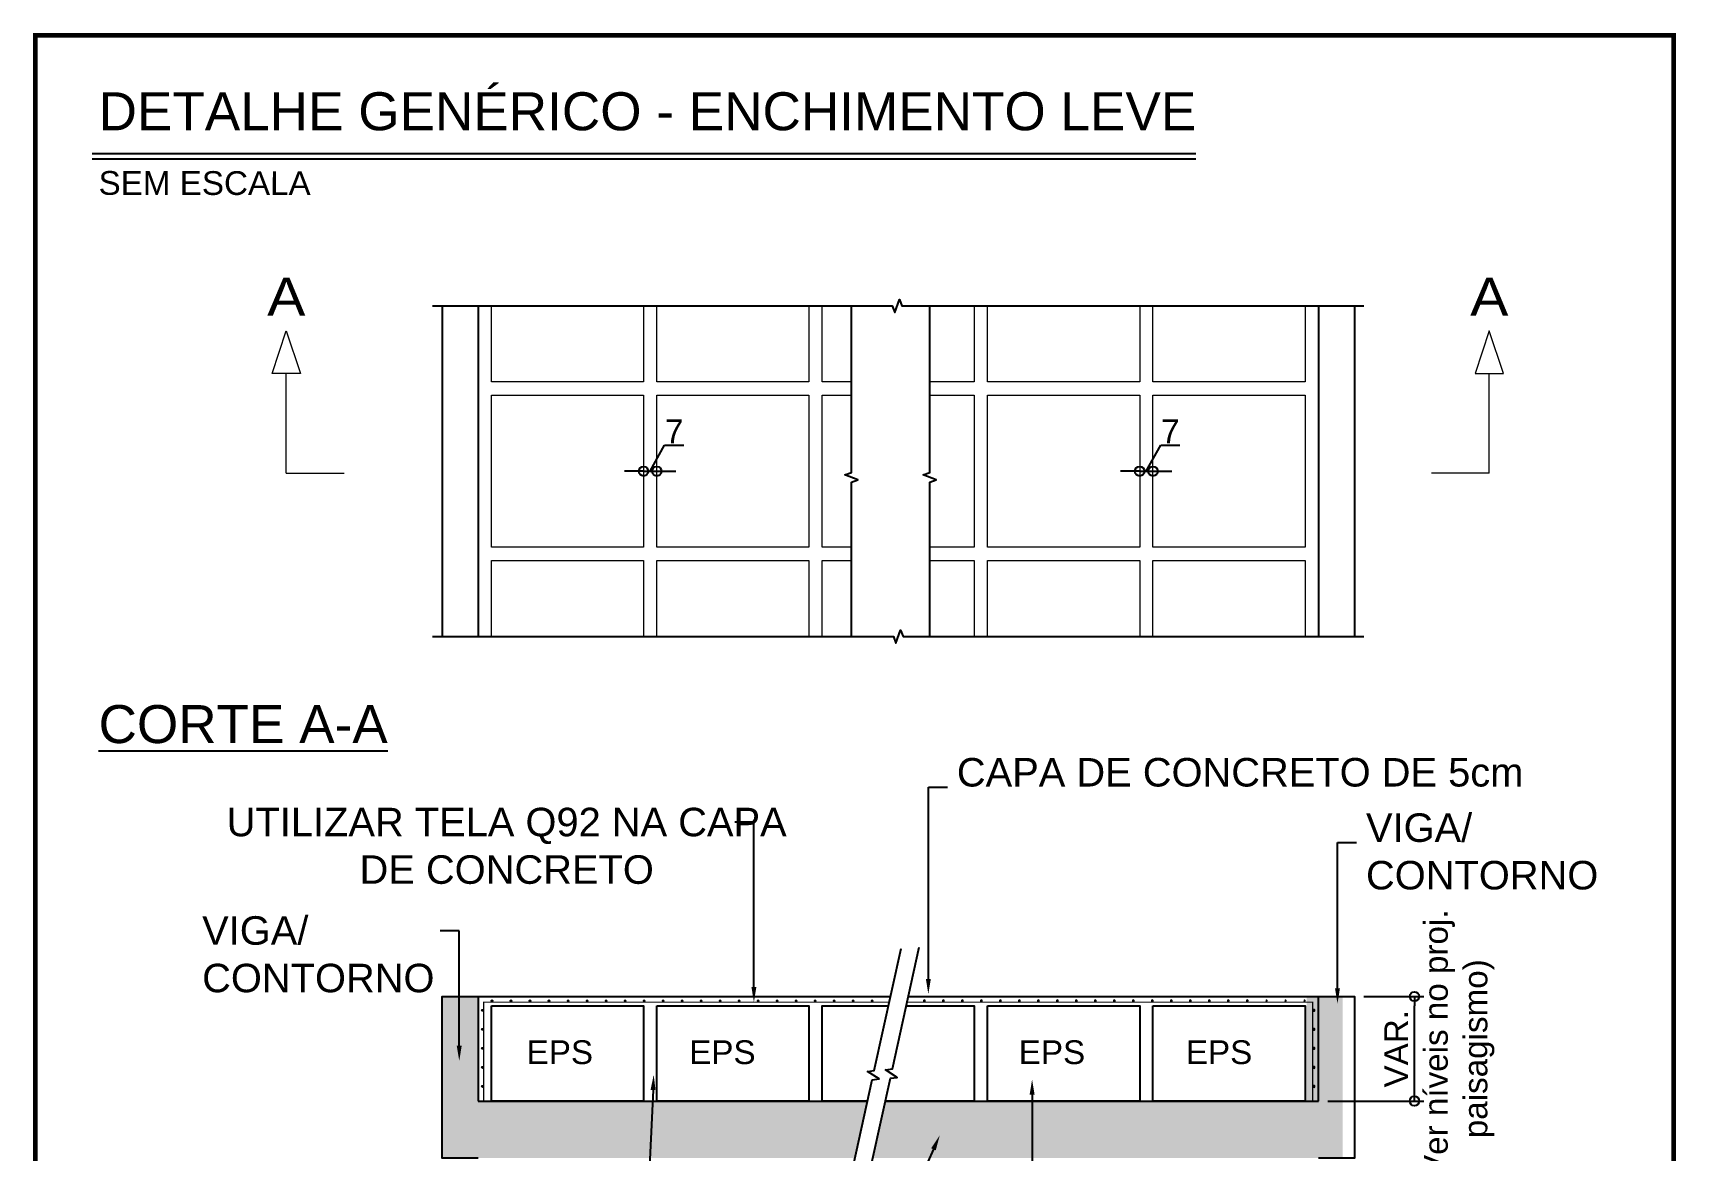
# Model space of a CAD drawing. Header units: millimetres. Extents: x -967 to 563, y -1588 to 506.
# Drawn here: x 109.37 to 120.6, y -257.58 to -249.93 of the extents above; entities that cross this region are included whole.
import ezdxf
from ezdxf import colors
from ezdxf.entities.mleader import LeaderData, LeaderLine
from ezdxf.enums import TextEntityAlignment as Align
from ezdxf.math import Vec2, Vec3

# ---------------------------------------------------------------- set-up
doc = ezdxf.new("R2010")
doc.units = ezdxf.units.MM
doc.linetypes.add('CONTINU', pattern=[0])
doc.layers.add('232', color=12, linetype='Continuous')
doc.layers.add('TEXTO_ESCALA_DETALHE', color=7, linetype='Continuous')
for name, color, linetype, lineweight in [('LJ_NERV_RETI', 7, 'Continuous', 9), ('OT_SEC_LAJE', 7, 'Continuous', 20), ('SECAO_COTAS', 3, 'Continuous', 0)]:
    doc.layers.add(name, color=color, linetype=linetype, lineweight=lineweight)
doc.styles.add('2.5mm', font='arial.ttf', dxfattribs={"height": 0.125})
doc.styles.add('ARIAL', font='arial.ttf')
doc.styles.add('CYPETXT', font='arial.ttf', dxfattribs={"height": 0.2})
doc.styles.get("Standard").update_dxf_attribs({"font": 'arial.ttf'})
doc.dimstyles.new('AVILLA 1-50', dxfattribs={"dimtxt": 0.125, "dimasz": 0.05, "dimexe": 0.05, "dimexo": 0.05, "dimgap": 0.01, "dimtad": 3, "dimdec": 1, "dimlfac": 100, "dimzin": 9, "dimdsep": 46, "dimtxsty": 'ARIAL', "dimblk": 'ORIGIN', "dimcen": 1.5, "dimclrd": 10, "dimclre": 10, "dimclrt": 7, "dimadec": 0, "dimazin": 0, "dimtfac": 1, "dimtdec": 1, "dimtmove": 0, "dimatfit": 1, "dimfxl": 1, "dimarcsym": 0})

# ---------------------------------------------------------------- blocks, each defined once
blk = doc.blocks.new('ARM')
h = blk.add_hatch(color=4)
h.dxf.hatch_style = 1
h.paths.add_polyline_path([(0.0436999999999444, 0.0096377360873845, -1), (0.0436999999999444, 0.0033377360873743, -1)])
h = blk.add_hatch(color=4)
h.dxf.hatch_style = 1
h.paths.add_polyline_path([(0.1436999999999386, 0.0096377360873845, -1), (0.1436999999999386, 0.0033377360873743, -1)])
h = blk.add_hatch(color=4)
h.dxf.hatch_style = 1
h.paths.add_polyline_path([(0.243699999999933, 0.0096377360873845, -1), (0.243699999999933, 0.0033377360873743, -1)])
h = blk.add_hatch(color=4)
h.dxf.hatch_style = 1
h.paths.add_polyline_path([(0.3436999999999273, 0.0096377360873845, -1), (0.3436999999999273, 0.0033377360873743, -1)])
h = blk.add_hatch(color=4)
h.dxf.hatch_style = 1
h.paths.add_polyline_path([(0.4436999999999216, 0.0096377360873845, -1), (0.4436999999999216, 0.0033377360873743, -1)])
h = blk.add_hatch(color=4)
h.dxf.hatch_style = 1
h.paths.add_polyline_path([(0.543699999999916, 0.0096377360873845, -1), (0.543699999999916, 0.0033377360873743, -1)])
h = blk.add_hatch(color=4)
h.dxf.hatch_style = 1
h.paths.add_polyline_path([(0.6436999999999103, 0.0096377360873845, -1), (0.6436999999999103, 0.0033377360873743, -1)])
h = blk.add_hatch(color=4)
h.dxf.hatch_style = 1
h.paths.add_polyline_path([(0.7436999999999045, 0.0096377360873845, -1), (0.7436999999999045, 0.0033377360873743, -1)])
h = blk.add_hatch(color=4)
h.dxf.hatch_style = 1
h.paths.add_polyline_path([(0.8436999999998988, 0.0096377360873845, -1), (0.8436999999998988, 0.0033377360873743, -1)])
h = blk.add_hatch(color=4)
h.dxf.hatch_style = 1
h.paths.add_polyline_path([(0.9436999999998931, 0.0096377360873845, -1), (0.9436999999998931, 0.0033377360873743, -1)])
h = blk.add_hatch(color=4)
h.dxf.hatch_style = 1
h.paths.add_polyline_path([(1.043699999999887, 0.0096377360873845, -1), (1.043699999999887, 0.0033377360873743, -1)])
h = blk.add_hatch(color=4)
h.dxf.hatch_style = 1
h.paths.add_polyline_path([(1.143699999999881, 0.0096377360873845, -1), (1.143699999999881, 0.0033377360873743, -1)])
h = blk.add_hatch(color=4)
h.dxf.hatch_style = 1
h.paths.add_polyline_path([(1.243699999999876, 0.0096377360873845, -1), (1.243699999999876, 0.0033377360873743, -1)])
h = blk.add_hatch(color=4)
h.dxf.hatch_style = 1
h.paths.add_polyline_path([(1.34369999999987, 0.0096377360873845, -1), (1.34369999999987, 0.0033377360873743, -1)])
h = blk.add_hatch(color=4)
h.dxf.hatch_style = 1
h.paths.add_polyline_path([(1.443699999999864, 0.0096377360873845, -1), (1.443699999999864, 0.0033377360873743, -1)])
h = blk.add_hatch(color=4)
h.dxf.hatch_style = 1
h.paths.add_polyline_path([(1.543699999999859, 0.0096377360873845, -1), (1.543699999999859, 0.0033377360873743, -1)])
h = blk.add_hatch(color=4)
h.dxf.hatch_style = 1
h.paths.add_polyline_path([(1.643699999999853, 0.0096377360873845, -1), (1.643699999999853, 0.0033377360873743, -1)])
h = blk.add_hatch(color=4)
h.dxf.hatch_style = 1
h.paths.add_polyline_path([(1.743699999999847, 0.0096377360873845, -1), (1.743699999999847, 0.0033377360873743, -1)])
h = blk.add_hatch(color=4)
h.dxf.hatch_style = 1
h.paths.add_polyline_path([(1.843699999999842, 0.0096377360873845, -1), (1.843699999999842, 0.0033377360873743, -1)])
h = blk.add_hatch(color=4)
h.dxf.hatch_style = 1
h.paths.add_polyline_path([(1.943699999999836, 0.0096377360873845, -1), (1.943699999999836, 0.0033377360873743, -1)])
h = blk.add_hatch(color=4)
h.dxf.hatch_style = 1
h.paths.add_polyline_path([(2.04369999999983, 0.0096377360873845, -1), (2.04369999999983, 0.0033377360873743, -1)])
h = blk.add_hatch(color=4)
h.dxf.hatch_style = 1
h.paths.add_polyline_path([(-0.0094500000000437, -0.0435122639126249, 1), (-0.0031500000000335, -0.0435122639126249, 1)])
h = blk.add_hatch(color=4)
h.dxf.hatch_style = 1
h.paths.add_polyline_path([(-0.0094500000000437, -0.1435122639126263, 1), (-0.0031500000000335, -0.1435122639126263, 1)])
h = blk.add_hatch(color=4)
h.dxf.hatch_style = 1
h.paths.add_polyline_path([(-0.0094500000000437, -0.2435122639126277, 1), (-0.0031500000000335, -0.2435122639126277, 1)])
h = blk.add_hatch(color=4)
h.dxf.hatch_style = 1
h.paths.add_polyline_path([(-0.0094500000000437, -0.3435122639126291, 1), (-0.0031500000000335, -0.3435122639126291, 1)])
h = blk.add_hatch(color=4)
h.dxf.hatch_style = 1
h.paths.add_polyline_path([(-0.0094500000000437, -0.4435122639126306, 1), (-0.0031500000000335, -0.4435122639126306, 1)])
at = {"color": 4, "const_width": 0.0063}
blk.add_lwpolyline([(0, -0.5203622639126237), (0, 0), (2.133301141922288, 0)], dxfattribs=at)
at = {"linetype": 'CONTINU', "ltscale": 0.05}
for centre in [(0.0436999999999444, 0.0064877360873794), (0.1436999999999386, 0.0064877360873794), (0.243699999999933, 0.0064877360873794), (0.3436999999999273, 0.0064877360873794), (0.4436999999999216, 0.0064877360873794), (0.543699999999916, 0.0064877360873794), (0.6436999999999103, 0.0064877360873794), (0.7436999999999045, 0.0064877360873794), (0.8436999999998988, 0.0064877360873794), (0.9436999999998931, 0.0064877360873794), (1.043699999999887, 0.0064877360873794), (1.143699999999881, 0.0064877360873794), (1.243699999999876, 0.0064877360873794), (1.34369999999987, 0.0064877360873794), (1.443699999999864, 0.0064877360873794), (1.543699999999859, 0.0064877360873794), (1.643699999999853, 0.0064877360873794), (1.743699999999847, 0.0064877360873794), (1.843699999999842, 0.0064877360873794), (1.943699999999836, 0.0064877360873794), (2.04369999999983, 0.0064877360873794), (-0.0063000000000386, -0.0435122639126249), (-0.0063000000000386, -0.1435122639126263), (-0.0063000000000386, -0.2435122639126277), (-0.0063000000000386, -0.3435122639126291), (-0.0063000000000386, -0.4435122639126306)]:
    blk.add_circle(centre, 0.00315, dxfattribs=at)
blk = doc.blocks.new('_Origin')
at = {"color": 0, "linetype": 'ByBlock', "lineweight": -2}
blk.add_line((0, 0), (-1, 0), dxfattribs=at)
blk.add_circle((0, 0), 0.5, dxfattribs=at)
blk = doc.blocks.new('*D28')
at = {"layer": 'Defpoints', "color": 0, "linetype": 'CONTINU', "ltscale": 0.05, "transparency": 16777216}
for p in [(6.940023510739937, 3.682579137326426), (7.255543447858517, 3.682579137326426), (6.750023510739939, 3.132579137326425)]:
    blk.add_point(p, dxfattribs=at)
at = {"layer": 'SECAO_COTAS', "color": 10, "linetype": 'CONTINU', "lineweight": -2, "ltscale": 0.05, "transparency": 16777216}
for p, q in [((6.990023510739937, 3.682579137326426), (7.305543447858517, 3.682579137326426)), ((6.800023510739939, 3.132579137326425), (7.305543447858517, 3.132579137326426))]:
    blk.add_line(p, q, dxfattribs=at)
at = {"layer": 'SECAO_COTAS', "color": 10, "linetype": 'Continuous', "lineweight": -2, "ltscale": 0.05, "transparency": 16777216}
blk.add_line((7.255543447858517, 3.182579137326425), (7.255543447858517, 3.632579137326426), dxfattribs=at)
at = {"layer": 'SECAO_COTAS', "color": 10, "linetype": 'CONTINU', "lineweight": -2, "ltscale": 0.05, "transparency": 16777216, "xscale": 0.05, "yscale": 0.05, "zscale": 0.05}
for p, rotation in [((7.255543447858517, 3.682579137326426), 90), ((7.255543447858517, 3.132579137326426), 270)]:
    blk.add_blockref('_Origin', p, dxfattribs=dict(at, rotation=rotation))
at = {"layer": 'SECAO_COTAS', "color": 7, "linetype": 'CONTINU', "ltscale": 0.05, "transparency": 16777216, "insert": (7.386929011130604, 3.407579137326422), "char_height": 0.125, "width": 1.768085003182932, "attachment_point": 5, "rotation": 90, "style": 'ARIAL'}
blk.add_mtext('VAR. \\P(Ver níveis no proj. paisagismo)', dxfattribs=at)
blk = doc.blocks.new('*D31')
at = {"color": 10, "linetype": 'Continuous', "lineweight": -2, "ltscale": 0.05, "transparency": 16777216}
for p, q in [((3.235023510739921, 6.445418987258538), (3.310871728578993, 6.582942858890586)), ((3.310871728578993, 6.582942858890586), (3.41178919106194, 6.582942858890586)), ((3.150023510739925, 6.445418987258538), (3.100023510739924, 6.445418987258538)), ((3.200023510739924, 6.445418987258538), (3.270023510739918, 6.445418987258538)), ((3.200023510739924, 6.445418987258538), (3.270023510739918, 6.445418987258538)), ((3.320023510739917, 6.445418987258538), (3.370023510739918, 6.445418987258538))]:
    blk.add_line(p, q, dxfattribs=at)
at = {"layer": 'Defpoints', "color": 0, "linetype": 'CONTINU', "ltscale": 0.05, "transparency": 16777216}
for p in [(3.200023510739924, 6.445418987258538), (3.270023510739918, 6.445418987258538), (3.270023510739918, 6.445418987258538)]:
    blk.add_point(p, dxfattribs=at)
at = {"color": 10, "linetype": 'CONTINU', "lineweight": -2, "ltscale": 0.05, "transparency": 16777216, "xscale": 0.05, "yscale": 0.05, "zscale": 0.05}
blk.add_blockref('_Origin', (3.200023510739924, 6.445418987258538), dxfattribs=at)
at = {"color": 10, "linetype": 'CONTINU', "lineweight": -2, "ltscale": 0.05, "transparency": 16777216, "xscale": 0.05, "yscale": 0.05, "zscale": 0.05, "rotation": 180}
blk.add_blockref('_Origin', (3.270023510739918, 6.445418987258538), dxfattribs=at)
at = {"color": 7, "linetype": 'CONTINU', "ltscale": 0.05, "transparency": 16777216, "insert": (3.361330459820466, 6.655442858890586), "char_height": 0.125, "attachment_point": 5, "style": 'ARIAL'}
blk.add_mtext('7', dxfattribs=at)
blk = doc.blocks.new('*D36')
at = {"color": 10, "linetype": 'Continuous', "lineweight": -2, "ltscale": 0.05, "transparency": 16777216}
for p, q in [((5.845023510739935, 6.445418987258538), (5.920871728579006, 6.582942858890586)), ((5.920871728579006, 6.582942858890586), (6.021789191061953, 6.582942858890586)), ((5.760023510739938, 6.445418987258538), (5.710023510739938, 6.445418987258538)), ((5.810023510739938, 6.445418987258538), (5.880023510739931, 6.445418987258538)), ((5.810023510739938, 6.445418987258538), (5.880023510739931, 6.445418987258538)), ((5.930023510739931, 6.445418987258538), (5.980023510739931, 6.445418987258538))]:
    blk.add_line(p, q, dxfattribs=at)
at = {"layer": 'Defpoints', "color": 0, "linetype": 'CONTINU', "ltscale": 0.05, "transparency": 16777216}
for p in [(5.810023510739938, 6.445418987258538), (5.880023510739931, 6.445418987258538), (5.880023510739931, 6.445418987258538)]:
    blk.add_point(p, dxfattribs=at)
at = {"color": 10, "linetype": 'CONTINU', "lineweight": -2, "ltscale": 0.05, "transparency": 16777216, "xscale": 0.05, "yscale": 0.05, "zscale": 0.05}
blk.add_blockref('_Origin', (5.810023510739938, 6.445418987258538), dxfattribs=at)
at = {"color": 10, "linetype": 'CONTINU', "lineweight": -2, "ltscale": 0.05, "transparency": 16777216, "xscale": 0.05, "yscale": 0.05, "zscale": 0.05, "rotation": 180}
blk.add_blockref('_Origin', (5.880023510739931, 6.445418987258538), dxfattribs=at)
at = {"color": 7, "linetype": 'CONTINU', "ltscale": 0.05, "transparency": 16777216, "insert": (5.97133045982048, 6.655442858890586), "char_height": 0.125, "attachment_point": 5, "style": 'ARIAL'}
blk.add_mtext('7', dxfattribs=at)
blk = doc.blocks.new('DETALHE GENÉRICO - ENCHIMENTO LEVE')
at = {"linetype": 'CONTINU', "ltscale": 0.05}
h = blk.add_hatch(dxfattribs=at)
h.set_pattern_fill('AR-CONC', color=9, scale=0.001)
h.set_pattern_definition([(50, (-128.8929440873197, 21.58383878055287), (0.182184668996004, -0.0159390855389031), [0.01905, -0.20955]), (355, (-128.8929440873197, 21.58383878055287), (-0.0352434214249694, 0.1910568452390351), [0.01524, -0.16764058417]), (100.4514446999999, (-128.8777620803197, 21.58251052705287), (0.1469412470903533, 0.1751177519121951), [0.0161900088, -0.1780902445999999]), (46.1842, (-128.8929440873197, 21.63463878055287), (0.2710790408921299, -0.0420423279327272), [0.028575, -0.314325]), (96.6355576099999, (-128.8703541873196, 21.63113528055287), (0.237404134051503, 0.2474261245977215), [0.02428502314, -0.26713560816]), (351.18415117, (-128.8929440873197, 21.63463878055287), (0.237404134064977, 0.2474261245855327), [0.02285996707, -0.25145973192]), (21, (-128.8675440873197, 21.62193878055287), (0.1516143912691325, -0.1022651981870876), [0.01905, -0.20955]), (326, (-128.8675440873197, 21.62193878055287), (0.0618020283476471, 0.1841879661223193), [0.01524, -0.16764]), (71.45144499999999, (-128.8549095547196, 21.61341668065287), (0.2134164192787161, 0.0819227688859053), [0.0161900088, -0.1780899376]), (37.5, (-128.8929440873197, 21.58383878055287), (0.0030886032505918, 0.0845550388731531), [0, -0.165608, 0, -0.17018, 0, -0.168275]), (7.499999999999999, (-128.8929440873197, 21.58383878055287), (0.0668196625103058, 0.1001805748181195), [0, -0.097028, 0, -0.161798, 0, -0.064135]), (327.5, (-128.9495860873197, 21.58383878055287), (0.1355905951668714, -0.0057287439926734), [0, -0.0635, 0, -0.19812, 0, -0.26289]), (317.5, (-128.9749860873196, 21.58383878055287), (0.148129181386018, 0.025426491033333), [0, -0.08255, 0, -0.131572, 0, -0.18669])])
h.paths.add_polyline_path([(4.378691942177596, 3.132579137326427), (2.33002351073992, 3.132579137326423), (2.33002351073992, 3.682579137326424), (2.140023510739922, 3.682579137326424), (2.140023510739922, 2.832579137326423), (2.33002351073992, 2.832579137326423), (4.312920814025403, 2.832579137326423)])
h.paths.add_polyline_path([(4.472207341415327, 3.132579137326423), (4.406436213263077, 2.832579137326426), (6.877738345250918, 2.832579137326423), (6.877738345250918, 3.682579137326424), (6.68773834525092, 3.682579137326424), (6.68773834525092, 3.132579137326423)])
at = {"color": 5}
for p, q in [((2.140023510739922, 7.315418987258546), (2.140023510739922, 5.575418987258544)), ((2.33002351073992, 7.315418987258546), (2.33002351073992, 5.575418987258544)), ((6.750023510739936, 7.315418987258546), (6.750023510739936, 5.575418987258544)), ((6.940023510739933, 7.315418987258546), (6.940023510739933, 5.575418987258544)), ((2.33002351073992, 3.132579137326423), (4.378691942177596, 3.132579137326427)), ((4.472207341415298, 3.132579137326423), (6.750023510739936, 3.132579137326423))]:
    blk.add_line(p, q, dxfattribs=at)
at = {"linetype": 'CONTINU', "ltscale": 0.05}
for p, q in [((2.33002351073992, 3.682579137326424), (4.499272343790067, 3.68257913732642)), ((4.592787743027741, 3.68257913732642), (6.750023510739936, 3.682579137326424))]:
    blk.add_line(p, q, dxfattribs=at)
at = {"color": 10, "const_width": 0.025}
blk.add_lwpolyline([(0, 8.739118400126188), (8.619707289851874, 8.73911840012618), (8.619707289851874, -7.1e-15), (0, 0)], close=True, dxfattribs=at)
at = {"linetype": 'Continuous', "ltscale": 0.05}
for points in [[(2.090023510739911, 7.315418987258546), (4.508668976045981, 7.315418987258542), (4.52116897604597, 7.281075519515361), (4.546168976045976, 7.349762455001727), (4.558668976045993, 7.315418987258542), (6.990023510739945, 7.315418987258546)], [(4.293865804233149, 5.575418987258547), (4.293865804233149, 6.388581983083163), (4.328209271976334, 6.401081983083166), (4.259522336489965, 6.426081983083165), (4.293865804233149, 6.43858198308316), (4.293865804233149, 7.315418987258542)], [(4.705355465667651, 5.575418987258547), (4.705355465667679, 6.388581983083163), (4.739698933410863, 6.401081983083166), (4.671011997924495, 6.426081983083165), (4.705355465667679, 6.43858198308316), (4.705355465667651, 7.315418987258542)], [(2.090023510739911, 5.575418987258544), (4.515023510740007, 5.575418987258547), (4.527523510739996, 5.541075519515366), (4.552523510740002, 5.609762455001732), (4.565023510740019, 5.575418987258547), (6.990023510739945, 5.575418987258544)], [(4.262691560979277, 2.603469855835033), (4.403272477583982, 3.244697643258728), (4.439496083484641, 3.24955296530582), (4.377756417758945, 3.288682350460586), (4.413980023659632, 3.293537672507678), (4.554560940264394, 3.934765459931508)], [(4.357852747289001, 2.610976738193404), (4.498433663893706, 3.252204525617099), (4.534657269794365, 3.257059847664191), (4.472917604068669, 3.296189232818957), (4.509141209969357, 3.301044554866049), (4.649722126574118, 3.942272342289879)]]:
    blk.add_lwpolyline(points, dxfattribs=at)
at = {"color": 5}
for points in [[(2.33002351073992, 2.832579137326423), (2.140023510739922, 2.832579137326423), (2.140023510739922, 3.682579137326424), (2.33002351073992, 3.682579137326424), (2.33002351073992, 3.132579137326423)], [(6.750023510739936, 3.132579137326423), (6.750023510739936, 3.682579137326424), (6.940023510739933, 3.682579137326424), (6.940023510739933, 2.832579137326423), (6.750023510739936, 2.832579137326423)]]:
    blk.add_lwpolyline(points, dxfattribs=at)
at = {"linetype": 'CONTINU', "ltscale": 0.05}
for points in [[(2.400023510739913, 3.632579137326423), (3.200023510739924, 3.632579137326423), (3.200023510739924, 3.132579137326423), (2.400023510739913, 3.132579137326423)], [(3.270023510739918, 3.632579137326423), (4.070023510739929, 3.632579137326423), (4.070023510739929, 3.132579137326423), (3.270023510739918, 3.132579137326423)], [(5.010023510739927, 3.632579137326423), (5.810023510739938, 3.632579137326423), (5.810023510739938, 3.132579137326423), (5.010023510739927, 3.132579137326423)], [(5.880023510739931, 3.632579137326423), (6.680023510739943, 3.632579137326423), (6.680023510739943, 3.132579137326423), (5.880023510739931, 3.132579137326423)]]:
    blk.add_lwpolyline(points, close=True, dxfattribs=at)
for points in [[(4.378691942177624, 3.132579137326423), (4.140023510739922, 3.132579137326423), (4.140023510739922, 3.632579137326423), (4.488310489098012, 3.632579137326423)], [(4.581825888335686, 3.632579137326423), (4.940023510739933, 3.632579137326423), (4.940023510739933, 3.132579137326423), (4.472207341415298, 3.132579137326423)]]:
    blk.add_lwpolyline(points, dxfattribs=at)
at = {"layer": '232'}
for p, q in [((0.3000000000000114, 8.116313643508668), (6.105789523298085, 8.116313643508668)), ((0.3000000000000114, 8.088188644633554), (6.105789523298085, 8.088188644633554))]:
    blk.add_line(p, q, dxfattribs=at)
at = {"layer": 'LJ_NERV_RETI'}
for points in [[(3.200023510739924, 7.315418987258546), (3.200023510739924, 6.915418987258544), (2.400023510739913, 6.915418987258544), (2.400023510739913, 7.315418987258546)], [(4.070023510739929, 7.315418987258542), (4.070023510739929, 6.915418987258544), (3.270023510739918, 6.915418987258544), (3.270023510739918, 7.315418987258546)], [(4.293865804233149, 6.915418987258544), (4.140023510739922, 6.915418987258544), (4.140023510739922, 7.315418987258542)], [(4.940023510739933, 7.315418987258542), (4.940023510739933, 6.915418987258544), (4.705355465667679, 6.915418987258544)], [(5.810023510739938, 7.315418987258546), (5.810023510739938, 6.915418987258544), (5.010023510739927, 6.915418987258544), (5.010023510739927, 7.315418987258542)], [(6.680023510739943, 7.315418987258546), (6.680023510739943, 6.915418987258544), (5.880023510739931, 6.915418987258544), (5.880023510739931, 7.315418987258546)], [(4.293865804233149, 6.045418987258543), (4.140023510739922, 6.045418987258543), (4.140023510739922, 6.845418987258543), (4.293865804233149, 6.845418987258543)], [(4.705355465667679, 6.845418987258543), (4.940023510739933, 6.845418987258543), (4.940023510739933, 6.045418987258543), (4.705355465667679, 6.045418987258543)], [(2.400023510739913, 5.575418987258544), (2.400023510739913, 5.975418987258542), (3.200023510739924, 5.975418987258542), (3.200023510739924, 5.575418987258544)], [(3.270023510739918, 5.575418987258544), (3.270023510739918, 5.975418987258542), (4.070023510739929, 5.975418987258542), (4.070023510739929, 5.575418987258547)], [(4.140023510739922, 5.575418987258547), (4.140023510739922, 5.975418987258542), (4.293865804233149, 5.975418987258542)], [(4.705355465667679, 5.975418987258542), (4.940023510739933, 5.975418987258542), (4.940023510739933, 5.575418987258547)], [(5.010023510739927, 5.575418987258547), (5.010023510739927, 5.975418987258542), (5.810023510739938, 5.975418987258542), (5.810023510739938, 5.575418987258544)], [(5.880023510739931, 5.575418987258544), (5.880023510739931, 5.975418987258542), (6.680023510739943, 5.975418987258542), (6.680023510739943, 5.575418987258544)]]:
    blk.add_lwpolyline(points, dxfattribs=at)
for points in [[(2.400023510739913, 6.845418987258543), (3.200023510739924, 6.845418987258543), (3.200023510739924, 6.045418987258543), (2.400023510739913, 6.045418987258543)], [(3.270023510739918, 6.845418987258543), (4.070023510739929, 6.845418987258543), (4.070023510739929, 6.045418987258543), (3.270023510739918, 6.045418987258543)], [(5.010023510739927, 6.845418987258543), (5.810023510739938, 6.845418987258543), (5.810023510739938, 6.045418987258543), (5.010023510739927, 6.045418987258543)], [(5.880023510739931, 6.845418987258543), (6.680023510739943, 6.845418987258543), (6.680023510739943, 6.045418987258543), (5.880023510739931, 6.045418987258543)]]:
    blk.add_lwpolyline(points, close=True, dxfattribs=at)
at = {"layer": 'OT_SEC_LAJE'}
for p, q in [((1.320754958503954, 6.435544054282587), (1.320754958503954, 6.959690950282805)), ((7.649292062975831, 6.435544054282587), (7.649292062975831, 6.959690950282805)), ((1.320754958503954, 6.435544054282587), (1.625259345703426, 6.435544054282587)), ((7.649292062975831, 6.435544054282587), (7.344787675776359, 6.435544054282587))]:
    blk.add_line(p, q, dxfattribs=at)
for points in [[(1.395633086503465, 6.959690950282805), (1.245876830504101, 6.959690950282805), (1.320754958503954, 7.184325334282874), (1.395633086503465, 6.959690950282805)], [(7.57441393497632, 6.959690950282805), (7.724170190975684, 6.959690950282805), (7.649292062975831, 7.184325334282874), (7.57441393497632, 6.959690950282805)]]:
    blk.add_lwpolyline(points, close=True, dxfattribs=at)
at = {"linetype": 'CONTINU'}
blk.add_blockref('ARM', (2.359473510739974, 3.652941401239047), dxfattribs=at)
at = {"linetype": 'CONTINU', "xscale": -1}
blk.add_blockref('ARM', (6.720573510739882, 3.652941401239047), dxfattribs=at)
at = {"char_height": 0.2, "width": 6.923869575676782, "attachment_point": 1}
for s, insert in [('\\pxql;DETALHE GENÉRICO - ENCHIMENTO LEVE', (0.3332609640538635, 8.43911840012619)), ('\\pxql;{\\LCORTE A-A}', (0.3332609640538635, 5.215406220815182))]:
    blk.add_mtext(s, dxfattribs=dict(at, insert=insert))
at = {"color": 7, "char_height": 0.125, "attachment_point": 1, "style": 'ARIAL'}
for insert in [(2.585184718454542, 3.451962911107621), (3.440184718454531, 3.451962911107621), (5.174042135710038, 3.451962911107621), (6.052899552965556, 3.451962911107621)]:
    blk.add_mtext('EPS', dxfattribs=dict(at, insert=insert))
at = {"layer": 'OT_SEC_LAJE', "style": 'CYPETXT', "width": 1.076208911615896}
for p, p2 in [((1.220418266983784, 7.264195337482902), (1.421091650024067, 7.264195337482902)), ((7.548955371455718, 7.264195337482902), (7.749628754496001, 7.264195337482902))]:
    blk.add_text('A', height=0.1996750079999879, dxfattribs=at).set_placement(p, p2, align=Align.FIT)
at = {"layer": 'TEXTO_ESCALA_DETALHE'}
blk.add_text('SEM ESCALA', height=0.125, rotation=359.94029011349, dxfattribs=at).set_placement((0.3332609640538635, 8.024726543175584), align=Align.TOP_LEFT)
at = {"linetype": 'CONTINU', "ltscale": 0.05}
for base, p1, p2, picture, middle in [((3.270023510739918, 6.445418987258538), (3.200023510739924, 6.445418987258538), (3.270023510739918, 6.445418987258538), '*D31', (3.320871728578993, 6.582942858890586)), ((5.880023510739931, 6.445418987258538), (5.810023510739938, 6.445418987258538), (5.880023510739931, 6.445418987258538), '*D36', (5.930871728579006, 6.582942858890586))]:
    dim = blk.add_linear_dim(base=base, p1=p1, p2=p2, dimstyle='AVILLA 1-50', override={"dimtmove": 1, "dimarcsym": 1}, dxfattribs=at)
    dim.commit()
    dim.dimension.update_dxf_attribs({"geometry": picture, "text_midpoint": middle, "dimtype": 128})
at = {"layer": 'SECAO_COTAS', "linetype": 'CONTINU', "ltscale": 0.05}
dim = blk.add_linear_dim(base=(7.255543447858517, 3.682579137326426), p1=(6.750023510739936, 3.132579137326423), p2=(6.940023510739933, 3.682579137326424), angle=90, text='VAR. \\P(Ver níveis no proj. paisagismo)', dimstyle='AVILLA 1-50', override={"dimtad": 0, "dimtmove": 2}, dxfattribs=at)
dim.commit()
dim.dimension.update_dxf_attribs({"geometry": '*D28', "text_midpoint": (7.386929011130604, 3.407579137326422), "dimtype": 128})
ml = blk.add_multileader_mtext('Standard')
ml.set_content('CAPA DE CONCRETO DE 5cm', color=256, style='2.5mm')
ml.set_leader_properties(color=1)
ml.build(insert=Vec2(0, 0))
ml.multileader.update_dxf_attribs({"text_left_attachment_type": 7, "dogleg_length": 0.1, "arrow_head_size": 0.08})
ctx = ml.context
ctx.base_point, ctx.char_height, ctx.arrow_head_size, ctx.landing_gap_size, ctx.plane_origin, ctx.plane_x_axis, ctx.plane_y_axis = Vec3(4.798364897611895, 4.784461425299017), 0.15, 0.08, 0.05, Vec3(4.355845856420273, 6.975891086175522), Vec3(1, -2e-16), Vec3(2e-16, 1)
ctx.left_attachment = 7
notes = []
notes.append((ctx, [(1, (1, 1, 0), (4.698364897611895, 4.784461425299017), (1, -2e-16), 0.1, [(0, [(4.698364897611895, 3.695215263533242)], 0, [])])]))
ctx.mtext.insert, ctx.mtext.text_direction, ctx.mtext.width, ctx.mtext.flow_direction = Vec3(4.848364897611901, 4.937019406199425), Vec3(1, -2e-16), 2.346462140044123, 5
ml = blk.add_multileader_mtext('Standard')
ml.set_content('UTILIZAR TELA Q92 NA CAPA DE CONCRETO', color=256, style='2.5mm')
ml.set_leader_properties(color=1)
ml.build(insert=Vec2(0, 0))
ml.multileader.update_dxf_attribs({"dogleg_length": 0.1, "arrow_head_size": 0.08})
ctx = ml.context
ctx.base_point, ctx.char_height, ctx.arrow_head_size, ctx.landing_gap_size, ctx.plane_origin, ctx.plane_x_axis, ctx.plane_y_axis = Vec3(1.279537191584469, 4.598959526989349), 0.15, 0.08, 0.05, Vec3(4.12321585078439, 6.742362821240078), Vec3(1, 2e-16), Vec3(-2e-16, 1)
ctx.text_align_type = 1
notes.append((ctx, [(1, (1, 1, 0), (3.780696809592654, 4.59895952698935), (-1, -2e-16), 0.1, [(0, [(3.780696809592654, 3.652941401239047)], 0, [])])]))
ctx.mtext.insert, ctx.mtext.text_direction, ctx.mtext.rotation, ctx.mtext.width, ctx.mtext.alignment, ctx.mtext.flow_direction = Vec3(2.480117000588563, 4.675238517439554), Vec3(1, 2e-16), 2e-16, 2.389776920428262, 2, 5
ml = blk.add_multileader_mtext('Standard')
ml.set_content('VIGA/ CONTORNO', color=256, style='2.5mm')
ml.set_leader_properties(color=1)
ml.build(insert=Vec2(0, 0))
ml.multileader.update_dxf_attribs({"text_left_attachment_type": 7, "dogleg_length": 0.1, "arrow_head_size": 0.08})
ctx = ml.context
ctx.base_point, ctx.char_height, ctx.arrow_head_size, ctx.landing_gap_size, ctx.plane_origin, ctx.plane_x_axis, ctx.plane_y_axis = Vec3(6.950642895512748, 4.493132395672322), 0.15, 0.08, 0.05, Vec3(6.445838688832111, 6.759022843620243), Vec3(1, -2e-16), Vec3(2e-16, 1)
ctx.left_attachment = 7
notes.append((ctx, [(1, (1, 1, 0), (6.850642895512748, 4.493132395672322), (1, -2e-16), 0.1, [(0, [(6.850642895512748, 3.645811881136864)], 0, [])])]))
ctx.mtext.insert, ctx.mtext.text_direction, ctx.mtext.width, ctx.mtext.flow_direction = Vec3(7.000642895512754, 4.64569037657273), Vec3(1, -2e-16), 0.8094486175402115, 5
ml = blk.add_multileader_mtext('Standard')
ml.set_content('VIGA/ CONTORNO', color=256, style='2.5mm')
ml.set_leader_properties(color=1)
ml.build(insert=Vec2(0, 0))
ml.multileader.update_dxf_attribs({"text_left_attachment_type": 7, "dogleg_length": 0.1, "arrow_head_size": 0.08})
ctx = ml.context
ctx.base_point, ctx.char_height, ctx.arrow_head_size, ctx.landing_gap_size, ctx.plane_origin, ctx.plane_x_axis, ctx.plane_y_axis = Vec3(0.8280370343782387, 3.952154044268231), 0.15, 0.08, 0.05, Vec3(2.573011737234253, 6.456919515186029), Vec3(1, 2e-16), Vec3(-2e-16, 1)
ctx.left_attachment = 7
notes.append((ctx, [(1, (1, 1, 0), (2.230492696042631, 4.028433034718435), (-1, -2e-16), 0.1, [(0, [(2.230492696042631, 3.343708552702651)], 0, [])])]))
ctx.mtext.insert, ctx.mtext.text_direction, ctx.mtext.rotation, ctx.mtext.width, ctx.mtext.flow_direction = Vec3(0.8780370343782522, 4.104712025168637), Vec3(1, 2e-16), 2e-16, 1.115039541445326, 5
ml = blk.add_multileader_mtext('Standard')
ml.set_content('NERVURAS DE 7cm ENTRE AS PLACAS DE EPS', color=256, style='2.5mm')
ml.set_leader_properties(color=1)
ml.build(insert=Vec2(0, 0))
ml.multileader.update_dxf_attribs({"text_left_attachment_type": 2, "text_right_attachment_type": 2, "dogleg_length": 0.1, "arrow_head_size": 0.08})
ctx = ml.context
ctx.base_point, ctx.char_height, ctx.arrow_head_size, ctx.landing_gap_size, ctx.plane_origin, ctx.plane_x_axis, ctx.plane_y_axis = Vec3(1.065300519201955, 2.163857003799833), 0.15, 0.08, 0.05, Vec3(2.861117085104467, 6.756938137171026), Vec3(1, -2e-16), Vec3(2e-16, 1)
ctx.left_attachment, ctx.right_attachment, ctx.text_align_type = 2, 2, 1
notes.append((ctx, [(0, (1, 1, 0), (3.203636126296089, 2.163857003799833), (-1, 2e-16), 0.1, [(0, [(3.2536361262961, 3.270305367887544)], 0, [])])]))
ctx.mtext.insert, ctx.mtext.text_direction, ctx.mtext.width, ctx.mtext.alignment, ctx.mtext.flow_direction = Vec3(2.084468322749046, 2.493972965600651), Vec3(1, -2e-16), 2.115341161664374, 2, 5
ml = blk.add_multileader_mtext('Standard')
ml.set_content('ENCHIMENTO - PLACAS DE EPS (80x80xVAR)', color=256, style='2.5mm')
ml.set_leader_properties(color=1)
ml.build(insert=Vec2(0, 0))
ml.multileader.update_dxf_attribs({"text_left_attachment_type": 7, "dogleg_length": 0.1, "arrow_head_size": 0.08})
ctx = ml.context
ctx.base_point, ctx.char_height, ctx.arrow_head_size, ctx.landing_gap_size, ctx.plane_origin, ctx.plane_x_axis, ctx.plane_y_axis = Vec3(5.344186060950482, 2.333442302395532), 0.15, 0.08, 0.05, Vec3(5.586705102142104, 6.829236917773869), Vec3(1, 2e-16), Vec3(-2e-16, 1)
ctx.left_attachment, ctx.text_align_type = 7, 1
notes.append((ctx, [(0, (1, 1, 0), (5.244186060950482, 2.333442302395532), (1, 2e-16), 0.1, [(0, [(5.244186060950482, 3.245953944300708)], 0, [])])]))
ctx.mtext.insert, ctx.mtext.text_direction, ctx.mtext.rotation, ctx.mtext.width, ctx.mtext.alignment, ctx.mtext.flow_direction = Vec3(6.591321122342037, 2.527541893118588), Vec3(1, 2e-16), 2e-16, 2.741359705581245, 2, 5
ml = blk.add_multileader_mtext('Standard')
ml.set_content('LAJE', color=256, style='2.5mm')
ml.set_leader_properties(color=1)
ml.build(insert=Vec2(0, 0))
ml.multileader.update_dxf_attribs({"text_left_attachment_type": 2, "text_right_attachment_type": 2, "dogleg_length": 0.1, "arrow_head_size": 0.08})
ctx = ml.context
ctx.base_point, ctx.char_height, ctx.arrow_head_size, ctx.landing_gap_size, ctx.plane_origin, ctx.plane_x_axis, ctx.plane_y_axis = Vec3(3.817667831235096, 2.361866281470909), 0.15, 0.08, 0.05, Vec3(4.415657013349573, 6.438031038430857), Vec3(1, -2e-16), Vec3(2e-16, 1)
ctx.left_attachment, ctx.right_attachment, ctx.text_align_type = 2, 2, 1
notes.append((ctx, [(0, (1, 1, 0), (4.491917490170976, 2.361866281470909), (-1, 2e-16), 0.1, [(0, [(4.758176054541195, 2.951398269147375)], 0, [])])]))
ctx.mtext.insert, ctx.mtext.text_direction, ctx.mtext.width, ctx.mtext.alignment, ctx.mtext.flow_direction = Vec3(4.104792660703054, 2.438145271921115), Vec3(1, -2e-16), 2.115341161664374, 2, 5
for ctx, leaders in notes:
    for number, flags, end, landing, length, lines in leaders:
        leader = LeaderData()
        leader.index, (leader.has_last_leader_line, leader.has_dogleg_vector, leader.attachment_direction) = number, flags
        leader.last_leader_point, leader.dogleg_vector, leader.dogleg_length = Vec3(end), Vec3(landing), length
        for number, points, colour, breaks in lines:
            line = LeaderLine()
            line.index, line.vertices, line.color, line.breaks = number, Vec3.list(points), colors.encode_raw_color(colour), breaks
            leader.lines.append(line)
        ctx.leaders.append(leader)

msp = doc.modelspace()

# ---------------------------------------------------------------- block references
at = {"linetype": 'CONTINU', "xscale": 1.3, "yscale": 1.3, "zscale": 1.3}
msp.add_blockref('DETALHE GENÉRICO - ENCHIMENTO LEVE', (109.3822851482599, -261.3120710732085), dxfattribs=at)

doc.saveas('drawing.dxf')
